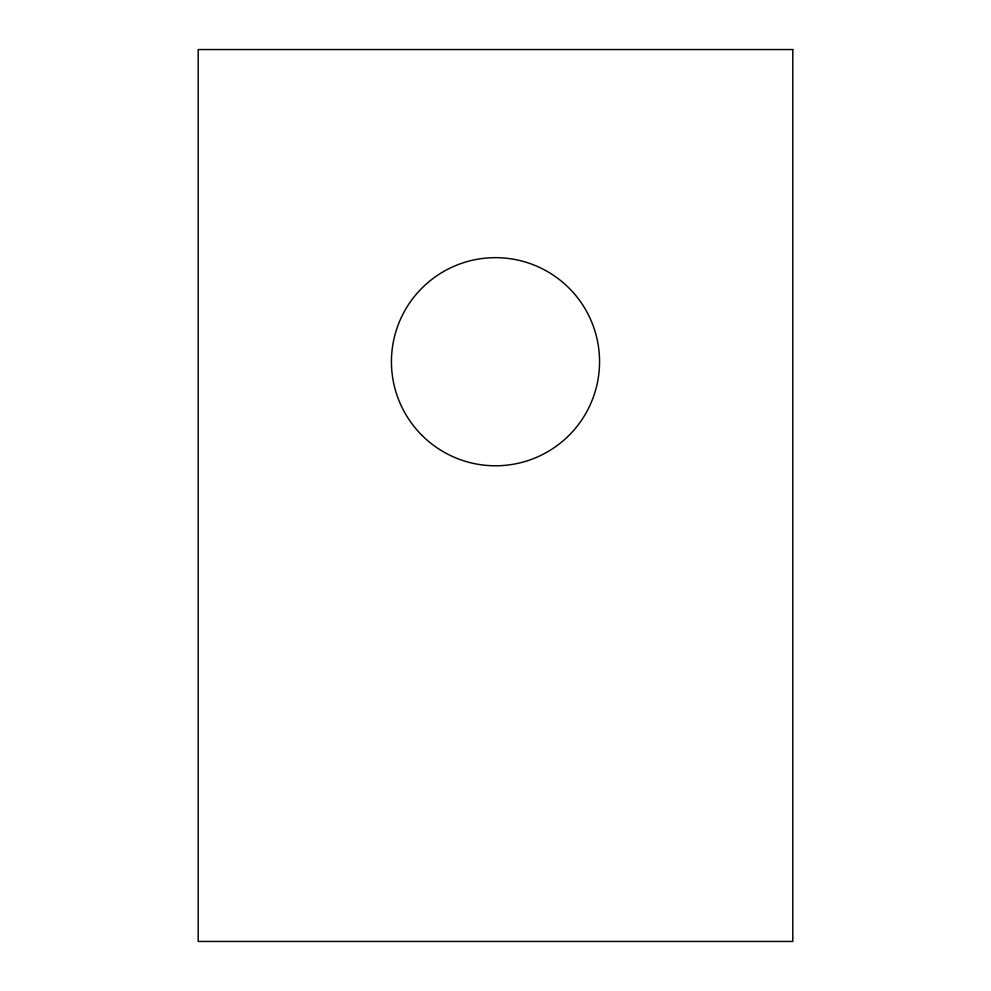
<?xml version="1.0" encoding="UTF-8"?>
<svg xmlns="http://www.w3.org/2000/svg" width="991" height="991" viewBox="0 0 991 991"><rect width="100%" height="100%" fill="white"/><g stroke="black" fill="none" stroke-linecap="round" stroke-linejoin="round"><path stroke-width="1.49" d="M792.8 49.55L198.2 49.55L198.2 941.45L792.8 941.45L792.8 49.55M421.918 435.297A104.055 104.055 0 0 0 596.012 388.645A104.055 104.055 0 0 0 468.57 261.203A104.055 104.055 0 0 0 421.918 435.297"/></g></svg>
